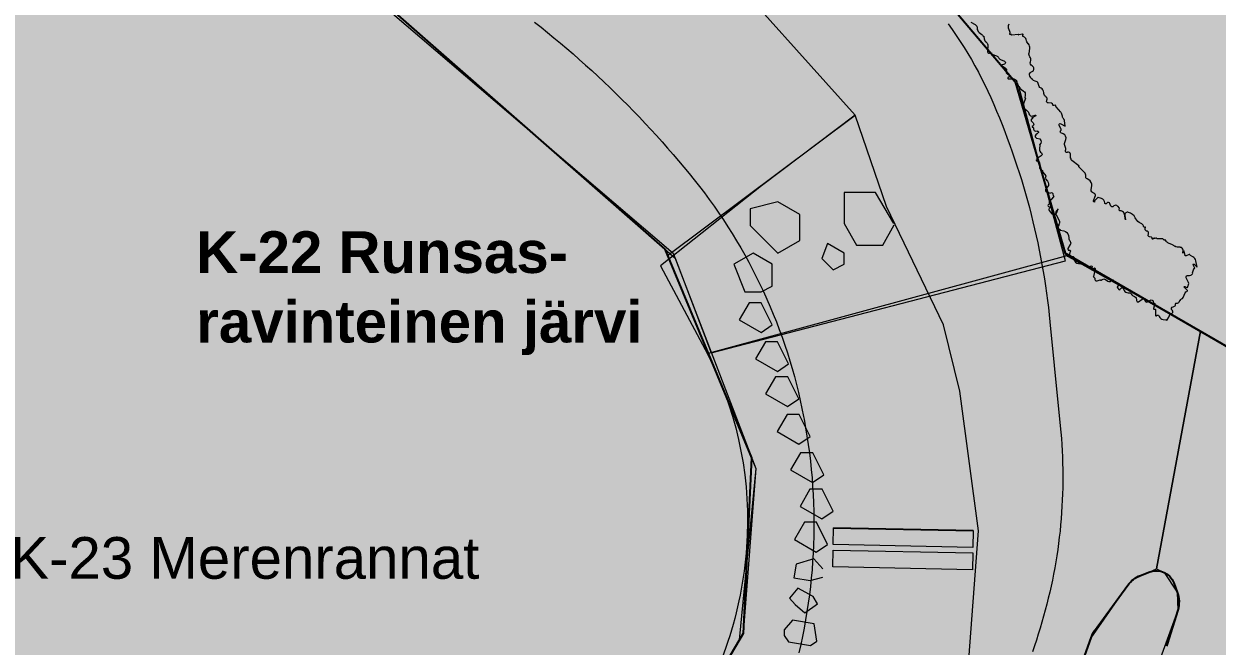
# Model space of a CAD drawing. Header units: metres. Extents: x 68582 to 69192, y 19191 to 19633.
# Drawn here: x 68848.23 to 68869.86, y 19426.38 to 19437.65 of the extents above; entities that cross this region are included whole.
import ezdxf

# ---------------------------------------------------------------- set-up
doc = ezdxf.new("R2010")
doc.units = ezdxf.units.M
doc.layers.get('0').update_dxf_attribs({"lineweight": 15})
doc.layers.add('None', color=7, linetype='Continuous', lineweight=5)
doc.styles.add('Arial', font='arial.ttf')

msp = doc.modelspace()

# ---------------------------------------------------------------- hatches: boundary and pattern name
at = {"true_color": 0xd1f0d1, "transparency": 33554687}
msp.add_hatch(color=254, dxfattribs=at).paths.add_polyline_path([(68588.122, 19191.443), (69192.296, 19191.443), (69192.296, 19628.232), (68588.122, 19628.232)], flags=0)
at = {"true_color": 0xffffff, "transparency": 33554687}
for points in [[(68860.694, 19431.696), (68867.111, 19433.36), (68866.269, 19436.514), (68864.018, 19439.175), (68864.1, 19439.068), (68858.7, 19442.8), (68858.51, 19443.9), (68860.075, 19444.1), (68873.569, 19436.6), (68871.438, 19431), (68869.559, 19432.085), (68868.762, 19427.782), (68868.901, 19427.719), (68869.14, 19427.361), (68869.148, 19427.036), (68868.571, 19425.443), (68865.65, 19417.938), (68861.781, 19413.234), (68853.3, 19412.105), (68846.211, 19413.123), (68846.211, 19410.8), (68853.091, 19410.391), (68856.89, 19410.37), (68860.28, 19410.76), (68863.66, 19412.78), (68866.24, 19416.21), (68872.091, 19430.581), (68873.054, 19433.102), (68875.307, 19439.044), (68873.626, 19439.953), (68872.678, 19440.728), (68872.384, 19440.598), (68868.432, 19443.353), (68868.034, 19443.551), (68866.229, 19445.93), (68862.924, 19447.236), (68861.487, 19446.734), (68860.29, 19447.197), (68859.697, 19448.404), (68857.355, 19447.73), (68856.587, 19447.035), (68853.84, 19438.84), (68860.036, 19433.407)], [(68849.591, 19414.193), (68852.258, 19413.905), (68853.599, 19413.549), (68853.899, 19413.649), (68855.241, 19414.656), (68860.522, 19416.611), (68864.314, 19419.63), (68866.608, 19424.197), (68867.088, 19425.175), (68867.576, 19426.533), (68868.241, 19427.488), (68868.344, 19427.593), (68868.762, 19427.782), (68869.559, 19432.085), (68867.135, 19433.449), (68860.635, 19431.68), (68861.5, 19429.6), (68861.27, 19426.61), (68858.66, 19422.202), (68855.87, 19419.91), (68852.4, 19419.2), (68850.864, 19419.541), (68850.881, 19419.175), (68850.721, 19418.968), (68850.135, 19418.568), (68849.445, 19418.302), (68849.31, 19418.162), (68849.439, 19417.846), (68849.83, 19417.392), (68850.102, 19417.045), (68850.19, 19416.568), (68849.649, 19416.501)]]:
    msp.add_hatch(color=7, dxfattribs=at).paths.add_polyline_path(points, flags=0)
at = {"layer": 'None', "linetype": 'Continuous', "lineweight": 0, "true_color": 0xa6caf0, "transparency": 33554687}
for points in [[(68835.6, 19434.8), (68839.7, 19438.1), (68841.8, 19439), (68849.6, 19440.1), (68853.8, 19438.8), (68860, 19433.5), (68861.5, 19429.6), (68861.2, 19426.5), (68858.6, 19422.1), (68856, 19420.1), (68852.4, 19419.2), (68847.9, 19420.2), (68844.6, 19421.3), (68835.1, 19431), (68834.7, 19432.8)], [(68836.723, 19432.243), (68836.889, 19433.81), (68837.295, 19434.237), (68837.714, 19434.65), (68838.148, 19435.048), (68838.594, 19435.432), (68839.054, 19435.801), (68839.525, 19436.154), (68840.008, 19436.491), (68840.502, 19436.811), (68841.007, 19437.114), (68841.522, 19437.401), (68842.045, 19437.67), (68842.578, 19437.921), (68843.119, 19438.154), (68843.667, 19438.369), (68844.222, 19438.565), (68844.784, 19438.743), (68845.351, 19438.901), (68846.78, 19439.274), (68849.5, 19440.04), (68853.84, 19438.84), (68859.85, 19433.57), (68861.42, 19429.79), (68861.27, 19426.61), (68858.67, 19422.21), (68855.87, 19419.91), (68854.621, 19419.691), (68852.831, 19420.107), (68850.535, 19420.656), (68849.341, 19420.729), (68848.06, 19420.11), (68844.961, 19421.739), (68842.04, 19424.47), (68837.39, 19430.708)]]:
    msp.add_hatch(color=151, dxfattribs=at).paths.add_polyline_path(points, flags=0)

# ---------------------------------------------------------------- linework, layer by layer
at = {"color": 7, "true_color": 0xffffff, "transparency": 33554687}
for points in [[(68860.075, 19444.1), (68873.569, 19436.6), (68871.438, 19431), (68869.559, 19432.085), (68868.762, 19427.782), (68868.901, 19427.719), (68869.14, 19427.361), (68869.148, 19427.036), (68868.571, 19425.443), (68865.65, 19417.938), (68861.781, 19413.234), (68853.3, 19412.105), (68846.211, 19413.123)], [(68853.84, 19438.84), (68860.036, 19433.407), (68860.694, 19431.696), (68867.111, 19433.36), (68866.269, 19436.514), (68864.018, 19439.175)], [(68867.088, 19425.175), (68867.576, 19426.533), (68868.241, 19427.488), (68868.344, 19427.593), (68868.762, 19427.782), (68869.559, 19432.085), (68867.135, 19433.449), (68860.635, 19431.68), (68861.5, 19429.6), (68861.27, 19426.61), (68858.66, 19422.202)]]:
    msp.add_lwpolyline(points, dxfattribs=at)
at = {"layer": 'None', "color": 7, "linetype": 'Continuous', "lineweight": 25, "transparency": 33554687}
for p, q in [((68853.84, 19438.84), (68859.85, 19433.57)), ((68859.85, 19433.57), (68861.42, 19429.79)), ((68871.438, 19431), (68867.108, 19433.5)), ((68861.42, 19429.79), (68861.27, 19426.61)), ((68862.908, 19428.528), (68865.44, 19428.475)), ((68861.27, 19426.61), (68858.67, 19422.21))]:
    msp.add_line(p, q, dxfattribs=at)
at = {"layer": 'None', "color": 7, "linetype": 'Continuous', "lineweight": 5, "transparency": 33554687}
for p, q in [((68865.4, 19437.684), (68865.476, 19437.637)), ((68865.547, 19437.496), (68865.595, 19437.46)), ((68866.106, 19437.515), (68866.092, 19437.545)), ((68866.103, 19437.468), (68866.105, 19437.47)), ((68866.123, 19437.463), (68866.112, 19437.458)), ((68866.335, 19437.465), (68866.265, 19437.45)), ((68865.616, 19437.436), (68865.619, 19437.428)), ((68865.636, 19437.423), (68865.642, 19437.381)), ((68865.708, 19437.253), (68865.699, 19437.159)), ((68866.263, 19437.458), (68866.135, 19437.449)), ((68866.356, 19437.418), (68866.35, 19437.42)), ((68866.401, 19437.365), (68866.4, 19437.37)), ((68866.441, 19437.287), (68866.439, 19437.29)), ((68865.737, 19437.121), (68865.769, 19437.124)), ((68865.78, 19437.105), (68865.865, 19437.073)), ((68866.452, 19437.117), (68866.465, 19437.205)), ((68865.935, 19437.007), (68866.008, 19436.974)), ((68866.007, 19436.923), (68865.946, 19436.9)), ((68865.946, 19436.9), (68866.022, 19436.854)), ((68866.478, 19436.966), (68866.484, 19436.989)), ((68866.524, 19436.878), (68866.508, 19436.888)), ((68866.531, 19436.8), (68866.54, 19436.83)), ((68866.041, 19436.795), (68866.04, 19436.791)), ((68866.06, 19436.743), (68866.09, 19436.731)), ((68866.103, 19436.698), (68866.074, 19436.678)), ((68866.082, 19436.653), (68866.153, 19436.657)), ((68866.098, 19436.719), (68866.104, 19436.713)), ((68866.234, 19436.598), (68866.243, 19436.563)), ((68866.477, 19436.686), (68866.467, 19436.706)), ((68866.487, 19436.775), (68866.531, 19436.8)), ((68866.582, 19436.609), (68866.564, 19436.614)), ((68866.269, 19436.514), (68866.287, 19436.495)), ((68866.288, 19436.486), (68866.354, 19436.435)), ((68866.671, 19436.486), (68866.663, 19436.49)), ((68866.722, 19436.39), (68866.72, 19436.41)), ((68866.387, 19436.305), (68866.349, 19436.186)), ((68866.385, 19436.357), (68866.378, 19436.314)), ((68866.774, 19436.266), (68866.777, 19436.272)), ((68866.859, 19436.212), (68866.801, 19436.218)), ((68866.933, 19436.176), (68866.907, 19436.17)), ((68866.451, 19436.023), (68866.451, 19436.023)), ((68866.573, 19435.984), (68866.5, 19435.941)), ((68866.52, 19435.985), (68866.565, 19436)), ((68867.027, 19436.049), (68866.943, 19436.147)), ((68867.061, 19435.961), (68867.058, 19435.982)), ((68866.494, 19435.893), (68866.527, 19435.859)), ((68866.5, 19435.941), (68866.513, 19435.939)), ((68866.514, 19435.931), (68866.5, 19435.925)), ((68866.525, 19435.804), (68866.511, 19435.792)), ((68866.536, 19435.762), (68866.535, 19435.746)), ((68867.031, 19435.758), (68866.997, 19435.808)), ((68867.027, 19435.841), (68867.027, 19435.841)), ((68867.027, 19435.841), (68867.108, 19435.8)), ((68867.086, 19435.927), (68867.077, 19435.934)), ((68867.088, 19435.918), (68867.089, 19435.919)), ((68867.108, 19435.8), (68867.094, 19435.904)), ((68866.569, 19435.71), (68866.6, 19435.711)), ((68866.615, 19435.67), (68866.577, 19435.639)), ((68866.59, 19435.582), (68866.653, 19435.569)), ((68866.654, 19435.557), (68866.666, 19435.538)), ((68867.073, 19435.66), (68867.03, 19435.68)), ((68867.102, 19435.5), (68867.12, 19435.554)), ((68866.665, 19435.493), (68866.643, 19435.463)), ((68866.647, 19435.454), (68866.643, 19435.387)), ((68867.113, 19435.352), (68867.115, 19435.359)), ((68867.151, 19435.325), (68867.145, 19435.323)), ((68866.675, 19435.264), (68866.598, 19435.215)), ((68866.604, 19435.162), (68866.609, 19435.161)), ((68866.648, 19435.088), (68866.643, 19435.072)), ((68867.207, 19435.22), (68867.202, 19435.29)), ((68867.217, 19435.198), (68867.219, 19435.205)), ((68867.357, 19435.08), (68867.226, 19435.176)), ((68866.668, 19435.013), (68866.694, 19434.998)), ((68866.701, 19434.965), (68866.754, 19434.897)), ((68867.46, 19434.96), (68867.357, 19435.062)), ((68866.751, 19434.843), (68866.787, 19434.804)), ((68866.788, 19434.699), (68866.756, 19434.663)), ((68867.537, 19434.825), (68867.506, 19434.842)), ((68867.579, 19434.65), (68867.59, 19434.717)), ((68866.771, 19434.609), (68866.805, 19434.598)), ((68866.807, 19434.584), (68866.846, 19434.594)), ((68866.897, 19434.516), (68866.82, 19434.427)), ((68866.886, 19434.569), (68866.891, 19434.545)), ((68867.62, 19434.445), (68867.654, 19434.528)), ((68867.638, 19434.435), (68867.642, 19434.425)), ((68867.703, 19434.51), (68867.643, 19434.454)), ((68867.765, 19434.486), (68867.706, 19434.505)), ((68866.832, 19434.391), (68866.806, 19434.379)), ((68866.807, 19434.344), (68866.822, 19434.339)), ((68866.817, 19434.27), (68866.868, 19434.211)), ((68866.951, 19434.226), (68866.981, 19434.3)), ((68866.981, 19434.3), (68866.951, 19434.265)), ((68867.642, 19434.425), (68867.628, 19434.428)), ((68867.862, 19434.405), (68867.858, 19434.398)), ((68867.928, 19434.363), (68867.918, 19434.397)), ((68867.99, 19434.353), (68867.985, 19434.348)), ((68868.09, 19434.314), (68868.059, 19434.35)), ((68868.084, 19434.292), (68868.094, 19434.312)), ((68868.124, 19434.263), (68868.097, 19434.266)), ((68868.258, 19434.237), (68868.253, 19434.238)), ((68866.943, 19434.19), (68866.997, 19434.089)), ((68866.998, 19434.03), (68866.987, 19434.009)), ((68868.2, 19434.102), (68868.182, 19434.205)), ((68868.188, 19434.182), (68868.2, 19434.102)), ((68868.389, 19434.121), (68868.378, 19434.14)), ((68868.497, 19434.029), (68868.473, 19434.04)), ((68866.994, 19433.993), (68866.968, 19433.975)), ((68866.974, 19433.941), (68867.009, 19433.932)), ((68867.019, 19433.915), (68867.084, 19433.902)), ((68867.167, 19433.817), (68867.173, 19433.776)), ((68868.529, 19433.979), (68868.529, 19433.98)), ((68868.559, 19433.953), (68868.563, 19433.963)), ((68868.596, 19433.895), (68868.582, 19433.9)), ((68868.67, 19433.786), (68868.635, 19433.795)), ((68867.2, 19433.653), (68867.158, 19433.584)), ((68868.722, 19433.769), (68868.699, 19433.755)), ((68868.752, 19433.77), (68868.734, 19433.764)), ((68868.858, 19433.761), (68868.787, 19433.756)), ((68868.897, 19433.738), (68868.891, 19433.746)), ((68868.936, 19433.718), (68868.924, 19433.735)), ((68869.052, 19433.649), (68868.982, 19433.681)), ((68869.194, 19433.605), (68869.137, 19433.606)), ((68867.135, 19433.449), (68867.108, 19433.5)), ((68867.108, 19433.5), (68867.179, 19433.43)), ((68867.159, 19433.563), (68867.163, 19433.557)), ((68867.161, 19433.552), (68867.182, 19433.554)), ((68867.201, 19433.533), (68867.179, 19433.454)), ((68867.263, 19433.425), (68867.268, 19433.392)), ((68869.243, 19433.5), (68869.245, 19433.552)), ((68869.251, 19433.534), (68869.243, 19433.5)), ((68869.282, 19433.454), (68869.265, 19433.534)), ((68869.294, 19433.453), (68869.289, 19433.451)), ((68869.355, 19433.477), (68869.298, 19433.453)), ((68869.419, 19433.435), (68869.381, 19433.454)), ((68869.5, 19433.243), (68869.477, 19433.358)), ((68867.35, 19433.31), (68867.389, 19433.305)), ((68867.49, 19433.269), (68867.5, 19433.264)), ((68867.594, 19433.25), (68867.579, 19433.21)), ((68867.588, 19433.204), (68867.604, 19433.222)), ((68867.61, 19433.218), (68867.633, 19433.23)), ((68867.652, 19433.215), (68867.618, 19433.079)), ((68869.418, 19433.14), (68869.438, 19433.213)), ((68869.455, 19433.228), (68869.425, 19433.285)), ((68869.444, 19433.298), (68869.446, 19433.297)), ((68869.446, 19433.297), (68869.5, 19433.243)), ((68867.644, 19433.044), (68867.648, 19433.022)), ((68867.69, 19432.998), (68867.743, 19433.014)), ((68867.758, 19433.008), (68867.781, 19433.024)), ((68867.836, 19433.024), (68867.882, 19432.992)), ((68867.943, 19432.998), (68867.956, 19433.011)), ((68868.009, 19432.98), (68868.044, 19432.968)), ((68869.344, 19432.967), (68869.303, 19433.055)), ((68869.342, 19432.928), (68869.343, 19432.93)), ((68868.068, 19432.914), (68868.052, 19432.881)), ((68868.068, 19432.865), (68868.076, 19432.847)), ((68868.103, 19432.844), (68868.116, 19432.86)), ((68868.166, 19432.854), (68868.179, 19432.825)), ((68868.249, 19432.782), (68868.277, 19432.783)), ((68868.329, 19432.733), (68868.362, 19432.714)), ((68869.246, 19432.695), (68869.282, 19432.779)), ((68869.318, 19432.83), (68869.268, 19432.876)), ((68869.279, 19432.893), (68869.312, 19432.88)), ((68868.439, 19432.62), (68868.505, 19432.666)), ((68868.601, 19432.616), (68868.654, 19432.647)), ((68868.701, 19432.627), (68868.708, 19432.597)), ((68868.731, 19432.584), (68868.707, 19432.495)), ((68869.063, 19432.53), (68869.091, 19432.541)), ((68869.119, 19432.595), (68869.126, 19432.593)), ((68869.176, 19432.616), (68869.19, 19432.644)), ((68868.744, 19432.474), (68868.745, 19432.375)), ((68868.808, 19432.364), (68868.812, 19432.354)), ((68868.885, 19432.3), (68868.931, 19432.294)), ((68868.959, 19432.29), (68868.984, 19432.341)), ((68868.984, 19432.341), (68869.013, 19432.4)), ((68869.013, 19432.4), (68869.044, 19432.411)), ((68869.056, 19432.448), (68869.044, 19432.466))]:
    msp.add_line(p, q, dxfattribs=at)
at = {"layer": 'None', "color": 7, "linetype": 'Continuous', "lineweight": 0, "transparency": 33554582}
for p, q in [((68863.3, 19436), (68861.602, 19434.719)), ((68863.872, 19434.346), (68863.3, 19436)), ((68861.602, 19434.719), (68859.775, 19433.268)), ((68864.9, 19432.2), (68863.872, 19434.346)), ((68859.775, 19433.268), (68860.58, 19431.757)), ((68865.2, 19431), (68864.9, 19432.2)), ((68865.535, 19428.468), (68865.2, 19431)), ((68865.344, 19425.9), (68865.535, 19428.468))]:
    msp.add_line(p, q, dxfattribs=at)
at = {"layer": 'None', "color": 7, "linetype": 'Continuous', "lineweight": 25, "true_color": 0xffffff, "transparency": 33554687}
for p, q in [((68868.472, 19427.663), (68868.644, 19427.728)), ((68869.076, 19427.531), (68869.14, 19427.361)), ((68867.642, 19426.658), (68868.241, 19427.488)), ((68869.148, 19427.036), (68868.954, 19426.417)), ((68867.11, 19425.227), (68867.576, 19426.533))]:
    msp.add_line(p, q, dxfattribs=at)
msp.add_lwpolyline([(68873.569, 19436.6), (68867.392, 19439.977), (68862.5, 19443), (68860.075, 19444.1), (68858.51, 19443.9), (68858.7, 19442.8), (68864, 19439.2), (68866.2, 19436.6), (68867.108, 19433.5), (68871.438, 19431)], close=True, dxfattribs=at)
at = {"layer": 'None', "color": 7, "linetype": 'Continuous', "lineweight": 0, "transparency": 33554636}
msp.add_lwpolyline([(68858.4, 19440.4), (68854.7, 19441.3), (68851.4, 19441.8), (68845.63, 19441.453), (68846.78, 19439.274), (68849.5, 19440.04), (68853.84, 19438.84), (68859.85, 19433.57), (68859.898, 19433.454), (68863.3, 19436), (68860.7, 19438.9)], close=True, dxfattribs=at)
at = {"layer": 'None', "color": 7, "linetype": 'Continuous', "lineweight": 5, "transparency": 33554687}
msp.add_lwpolyline([(68835.6, 19434.8), (68839.7, 19438.1), (68841.8, 19439), (68849.6, 19440.1), (68853.8, 19438.8), (68860, 19433.5), (68861.5, 19429.6), (68861.2, 19426.5), (68858.6, 19422.1), (68856, 19420.1), (68852.4, 19419.2), (68847.9, 19420.2), (68844.6, 19421.3), (68835.1, 19431), (68834.7, 19432.8)], close=True, dxfattribs=at)
for points in [[(68857.489, 19437.683), (68857.608, 19437.59), (68857.725, 19437.495), (68857.842, 19437.399), (68857.959, 19437.302), (68858.074, 19437.205), (68858.188, 19437.106), (68858.302, 19437.007), (68858.415, 19436.906), (68858.527, 19436.805), (68858.638, 19436.702), (68858.748, 19436.599), (68858.858, 19436.494), (68858.966, 19436.389), (68859.074, 19436.283), (68859.18, 19436.176), (68859.286, 19436.068), (68859.391, 19435.959), (68859.495, 19435.849), (68859.598, 19435.739), (68859.7, 19435.627), (68859.801, 19435.515), (68859.901, 19435.402), (68860, 19435.287), (68860.098, 19435.173), (68860.195, 19435.057), (68860.291, 19434.94), (68860.385, 19434.825), (68860.478, 19434.707), (68860.569, 19434.589), (68860.658, 19434.469), (68860.745, 19434.348), (68860.83, 19434.226), (68860.914, 19434.103), (68860.995, 19433.978), (68861.075, 19433.852), (68861.152, 19433.724), (68861.228, 19433.596), (68861.301, 19433.467), (68861.373, 19433.336), (68861.443, 19433.204), (68861.51, 19433.071), (68861.576, 19432.938), (68861.639, 19432.803), (68861.701, 19432.667), (68861.76, 19432.53), (68861.817, 19432.393), (68861.873, 19432.254), (68861.926, 19432.115), (68861.977, 19431.975), (68862.025, 19431.834), (68862.072, 19431.693), (68862.116, 19431.551), (68862.159, 19431.408), (68862.199, 19431.264), (68862.237, 19431.12), (68862.272, 19430.975), (68862.306, 19430.83), (68862.337, 19430.685), (68862.365, 19430.541), (68862.375, 19430.49), (68862.403, 19430.338), (68862.428, 19430.188), (68862.451, 19430.037), (68862.471, 19429.886), (68862.489, 19429.735), (68862.505, 19429.584), (68862.519, 19429.432), (68862.531, 19429.28), (68862.54, 19429.128), (68862.547, 19428.976), (68862.551, 19428.824), (68862.553, 19428.672), (68862.553, 19428.525), (68862.551, 19428.372), (68862.547, 19428.22), (68862.54, 19428.068), (68862.531, 19427.916), (68862.519, 19427.764), (68862.505, 19427.613), (68862.489, 19427.461), (68862.471, 19427.31), (68862.451, 19427.159), (68862.428, 19427.009), (68862.403, 19426.859), (68862.375, 19426.709), (68862.346, 19426.559), (68862.314, 19426.411), (68862.28, 19426.262)], [(68864.985, 19437.652), (68865.061, 19437.548), (68865.134, 19437.442), (68865.206, 19437.334), (68865.276, 19437.225), (68865.344, 19437.115), (68865.409, 19437.004), (68865.473, 19436.892), (68865.535, 19436.778), (68865.594, 19436.664), (68865.652, 19436.548), (68865.707, 19436.431), (68865.76, 19436.315), (68865.814, 19436.192), (68865.865, 19436.071), (68865.916, 19435.949), (68865.965, 19435.827), (68866.012, 19435.704), (68866.059, 19435.58), (68866.105, 19435.457), (68866.149, 19435.332), (68866.192, 19435.208), (68866.233, 19435.083), (68866.274, 19434.957), (68866.313, 19434.831), (68866.351, 19434.705), (68866.388, 19434.579), (68866.423, 19434.452), (68866.458, 19434.324), (68866.491, 19434.197), (68866.522, 19434.069), (68866.553, 19433.94), (68866.582, 19433.812), (68866.61, 19433.683), (68866.636, 19433.554), (68866.662, 19433.425), (68866.686, 19433.295), (68866.708, 19433.165), (68866.73, 19433.035), (68866.75, 19432.905), (68866.769, 19432.774), (68866.787, 19432.644), (68866.803, 19432.513), (68866.818, 19432.382), (68866.831, 19432.254), (68866.91, 19431.465), (68867.019, 19430.37), (68867.03, 19430.256), (68867.039, 19430.145), (68867.047, 19430.032), (68867.053, 19429.92), (68867.058, 19429.808), (68867.062, 19429.696), (68867.064, 19429.584), (68867.065, 19429.471), (68867.065, 19429.363), (68867.063, 19429.251), (68867.06, 19429.139), (68867.056, 19429.027), (68867.05, 19428.915), (68867.043, 19428.802), (68867.034, 19428.69), (68867.025, 19428.579), (68867.014, 19428.467), (68867.001, 19428.355), (68866.987, 19428.244), (68866.972, 19428.132), (68866.955, 19428.021), (68866.938, 19427.911), (68866.918, 19427.8), (68866.898, 19427.689), (68866.876, 19427.579), (68866.853, 19427.469), (68866.828, 19427.36), (68866.802, 19427.251), (68866.775, 19427.141), (68866.747, 19427.033), (68866.717, 19426.925), (68866.685, 19426.815), (68866.653, 19426.709), (68866.62, 19426.601), (68866.585, 19426.494), (68866.549, 19426.387), (68866.513, 19426.281)]]:
    msp.add_lwpolyline(points, dxfattribs=at)
at = {"layer": 'None', "color": 7, "linetype": 'Continuous', "lineweight": 0, "transparency": 33554687}
for points in [[(68864, 19434.033), (68863.672, 19434.6), (68863.1, 19434.6), (68863.1, 19434.033), (68863.325, 19433.643), (68863.8, 19433.643), (68864.011, 19434.009)], [(68862.715, 19427.785), (68862.555, 19427.965), (68862.234, 19427.867), (68862.192, 19427.621), (68862.488, 19427.57), (68862.714, 19427.633)]]:
    msp.add_lwpolyline(points, dxfattribs=at)
for points in [[(68862.3, 19434), (68862.3, 19434.2), (68861.9, 19434.431), (68861.4, 19434.3), (68861.4, 19434), (68861.9, 19433.5), (68862.3, 19433.731)], [(68863.1, 19433.5), (68862.8, 19433.673), (68862.7, 19433.4), (68862.9, 19433.2), (68863.1, 19433.3)], [(68861.8, 19433.3), (68861.454, 19433.5), (68861.101, 19433.297), (68861.3, 19432.8), (68861.6, 19432.8), (68861.8, 19432.9)], [(68861.6, 19432.6), (68861.38, 19432.6), (68861.201, 19432.289), (68861.595, 19432.062), (68861.8, 19432.2)], [(68861.896, 19431.896), (68861.676, 19431.896), (68861.496, 19431.586), (68861.891, 19431.358), (68862.096, 19431.496)], [(68862.079, 19431.261), (68861.859, 19431.261), (68861.679, 19430.951), (68862.074, 19430.723), (68862.279, 19430.861)], [(68862.287, 19430.578), (68862.067, 19430.578), (68861.888, 19430.267), (68862.282, 19430.04), (68862.487, 19430.178)], [(68862.532, 19429.884), (68862.312, 19429.884), (68862.132, 19429.573), (68862.527, 19429.345), (68862.732, 19429.484)], [(68862.702, 19429.225), (68862.482, 19429.225), (68862.303, 19428.914), (68862.697, 19428.686), (68862.902, 19428.825)], [(68862.602, 19428.625), (68862.382, 19428.625), (68862.203, 19428.314), (68862.597, 19428.086), (68862.802, 19428.225)], [(68862.908, 19428.528), (68865.44, 19428.475), (68865.433, 19428.171), (68862.902, 19428.224)], [(68862.9, 19428.123), (68865.431, 19428.07), (68865.425, 19427.766), (68862.894, 19427.819)], [(68862.261, 19427.431), (68862.114, 19427.254), (68862.211, 19427.136), (68862.389, 19426.988), (68862.619, 19427.152), (68862.54, 19427.282)], [(68862.557, 19426.788), (68862.163, 19426.855), (68862.015, 19426.677), (68862.014, 19426.576), (68862.096, 19426.461), (68862.49, 19426.394), (68862.605, 19426.475)]]:
    msp.add_lwpolyline(points, close=True, dxfattribs=at)
at = {"layer": 'None', "color": 7, "linetype": 'Continuous', "lineweight": 5, "transparency": 33554687, "extrusion": (0, 0, -1)}
for centre, radius, start, end in [((-68865.435, 19437.571), 0.0776, 121.9048, 182.2271), ((-68866.201, 19437.598), 0.122, 333.8861, 25.312), ((-68866.109, 19437.464), 0.00689, 245.8665, 31.1102), ((-68865.554, 19437.404), 0.0696, 126.717, 152.9421), ((-68865.632, 19437.422), 0.00457, 54.4934, 173.045), ((-68865.638, 19437.259), 0.0709, 125.904, 185.5341), ((-68866.135, 19437.455), 0.00662, 265.6892, 18.6595), ((-68866.265, 19437.452), 0.00183, 258.4847, 56.2641), ((-68866.355, 19437.437), 0.0178, 286.4292, 46.8513), ((-68866.568, 19437.401), 0.171, 319.4524, 347.9051), ((-68865.77, 19437.119), 0.00542, 84.6436, 202.3849), ((-68865.841, 19437.01), 0.0666, 110.9566, 152.9009), ((-68866.534, 19437.105), 0.0832, 321.0565, 8.2387), ((-68865.997, 19436.949), 0.0274, 114.6042, 248.8289), ((-68865.997, 19436.813), 0.0477, 121.3166, 202.3844), ((-68866.548, 19436.948), 0.0722, 303.7579, 13.8886), ((-68866.087, 19436.724), 0.00761, 112.3157, 169.0069), ((-68866.098, 19436.706), 0.0098, 132.6164, 235.6795), ((-68866.157, 19436.578), 0.0794, 87.0602, 165.2605), ((-68866.514, 19436.73), 0.0527, 333.5157, 60.149), ((-68866.601, 19436.748), 0.139, 285.6249, 333.5157), ((-68866.284, 19436.492), 0.00407, 138.0081, 214.4203), ((-68866.305, 19436.37), 0.0809, 127.2164, 189.357), ((-68866.7, 19436.556), 0.0759, 299.3335, 358.3483), ((-68866.803, 19436.398), 0.0805, 301.7148, 354.4453), ((-68866.383, 19436.306), 0.00376, 86.8487, 197.3992), ((-68866.805, 19436.252), 0.0335, 275.866, 24.7768), ((-68866.903, 19436.189), 0.0197, 257.2051, 355.3902), ((-68866.958, 19436.16), 0.02, 319.4363, 21.7252), ((-68866.333, 19435.996), 0.121, 115.2217, 166.7437), ((-68866.568, 19435.992), 0.00892, 71.3355, 239.2888), ((-68867.102, 19435.968), 0.0416, 306.8566, 351.3526), ((-68866.512, 19435.935), 0.00396, 99.4836, 245.6996), ((-68866.518, 19435.763), 0.0178, 83.9155, 183.4299), ((-68866.5, 19435.832), 0.0375, 136.0005, 228.9174), ((-68867.016, 19435.821), 0.0232, 325.9305, 116.9389), ((-68867.095, 19435.916), 0.00657, 311.482, 19.2175), ((-68866.601, 19435.688), 0.0229, 88.6947, 231.351), ((-68866.653, 19435.566), 0.00261, 101.7605, 225.1847), ((-68866.632, 19435.517), 0.0399, 147.1327, 215.9065), ((-68867.039, 19435.698), 0.0199, 294.9701, 47.5999), ((-68866.642, 19435.455), 0.0046, 109.6737, 183.6222), ((-68866.658, 19435.29), 0.031, 126.085, 237.4129), ((-68867.191, 19435.471), 0.0935, 333.9865, 17.9799), ((-68867.137, 19435.346), 0.0249, 251.1828, 13.3902), ((-68866.59, 19435.105), 0.0593, 107.6961, 195.8668), ((-68867.215, 19435.22), 0.0078, 278.5698, 356.0285), ((-68867.239, 19435.194), 0.0218, 306.193, 10.6765), ((-68866.688, 19434.988), 0.0116, 119.1717, 204.9418), ((-68866.737, 19434.884), 0.0208, 142.1365, 224.6326), ((-68867.362, 19435.067), 0.00647, 314.7132, 49.6379), ((-68867.53, 19434.887), 0.0514, 298.5985, 10.7561), ((-68866.728, 19434.751), 0.0794, 137.805, 221.073), ((-68866.804, 19434.593), 0.00593, 107.6741, 245.6062), ((-68866.854, 19434.562), 0.033, 76.3704, 167.3839), ((-68866.889, 19434.523), 0.0112, 145.655, 221.0839), ((-68867.634, 19434.641), 0.055, 281.5829, 9.1246), ((-68867.632, 19434.44), 0.0124, 285.7743, 22.2756), ((-68867.706, 19434.508), 0.00307, 286.8847, 26.2014), ((-68866.817, 19434.324), 0.015, 108.6739, 240.7308), ((-68866.829, 19434.397), 0.00688, 93.6963, 246.2407), ((-68867.843, 19434.408), 0.0184, 212.6972, 359.1028), ((-68867.961, 19434.373), 0.0344, 225.8565, 343.6995), ((-68868.1, 19434.284), 0.0179, 278.5568, 26.3387), ((-68868.092, 19434.316), 0.0026, 245.2644, 319.0179), ((-68866.94, 19434.059), 0.0644, 151.7667, 206.3896), ((-68868.557, 19434.214), 0.193, 295.9789, 331.0895), ((-68866.992, 19433.996), 0.00339, 94.8914, 235.2021), ((-68867.007, 19433.925), 0.0075, 105.5348, 192.2745), ((-68867.064, 19433.8), 0.104, 100.8709, 170.9713), ((-68868.543, 19433.98), 0.0142, 224.4145, 357.2597), ((-68868.594, 19433.937), 0.0393, 288.3322, 24.1606), ((-68868.644, 19433.828), 0.0334, 285.2092, 29.8352), ((-68867.154, 19433.681), 0.0542, 145.312, 211.6962), ((-68868.694, 19433.762), 0.0089, 237.6782, 5.8019), ((-68868.732, 19433.769), 0.00513, 251.3511, 336.6131), ((-68868.786, 19433.775), 0.0193, 265.8644, 326.7855), ((-68868.904, 19433.743), 0.00915, 228.5537, 323.5966), ((-68869.027, 19433.784), 0.113, 293.8173, 324.2476), ((-68869.138, 19433.673), 0.0668, 271.1051, 311.8464), ((-68867.156, 19433.461), 0.0236, 195.966, 331.5109), ((-68867.16, 19433.555), 0.00328, 144.8917, 256.497), ((-68867.185, 19433.537), 0.0173, 82.4957, 195.966), ((-68867.246, 19433.423), 0.0172, 39.0503, 171.89), ((-68869.287, 19433.455), 0.00516, 242.2765, 348.3088), ((-68869.297, 19433.454), 0.00136, 247.1848, 323.4542), ((-68869.392, 19433.476), 0.0247, 296.7621, 345.7462), ((-68867.351, 19433.033), 0.275, 98.0047, 120.5411), ((-68867.581, 19433.255), 0.0137, 55.8104, 200.7025), ((-68867.605, 19433.221), 0.00146, 41.6596, 193.4678), ((-68867.639, 19433.218), 0.0137, 61.7624, 194.2671), ((-68869.435, 19433.29), 0.0117, 332.5343, 134.4609), ((-68869.448, 19433.21), 0.0106, 15.1296, 98.4579), ((-68867.62, 19433.039), 0.024, 107.7636, 168.0007), ((-68867.745, 19433.008), 0.00618, 73.4001, 157.5716), ((-68867.808, 19432.983), 0.0489, 55.9258, 124.8643), ((-68867.967, 19433.002), 0.0143, 43.8981, 158.2281), ((-68868.032, 19432.931), 0.0391, 107.8625, 205.4955), ((-68869.33, 19433.067), 0.0293, 334.9705, 106.7281), ((-68869.411, 19432.888), 0.0802, 3.4123, 30.1373), ((-68868.055, 19432.859), 0.0139, 95.508, 156.679), ((-68868.139, 19432.842), 0.0291, 37.8802, 155.3276), ((-68868.278, 19432.755), 0.0274, 88.1744, 162.642), ((-68868.322, 19432.645), 0.0799, 119.6677, 183.4068), ((-68869.275, 19432.884), 0.0104, 312.7198, 111.0898), ((-68869.328, 19432.758), 0.0507, 23.3256, 72.5294), ((-68868.522, 19432.642), 0.0298, 54.4288, 177.8036), ((-68868.67, 19432.62), 0.0317, 59.2602, 168.171), ((-68868.725, 19432.585), 0.00573, 60.521, 194.7588), ((-68868.73, 19432.474), 0.0137, 54.3382, 179.5532), ((-68869.078, 19432.49), 0.0425, 324.8711, 68.9697), ((-68869.116, 19432.582), 0.0131, 333.0177, 103.3442), ((-68869.235, 19432.621), 0.0513, 26.8029, 70.4831), ((-68868.787, 19432.355), 0.0226, 33.8014, 157.275), ((-68868.927, 19432.263), 0.0321, 96.354, 129.064)]:
    msp.add_arc(centre, radius, start, end, dxfattribs=at)
at = {"layer": 'None', "color": 7, "linetype": 'Continuous', "lineweight": 5, "transparency": 33554687}
for centre, radius, start, end in [((68865.599, 19437.565), 0.0856, 177.7729, 233.283), ((68866.065, 19437.494), 0.0462, 328.8898, 26.1139), ((68866.124, 19437.459), 0.00437, 341.3405, 114.1335), ((68866.337, 19437.456), 0.00881, 313.1487, 101.5153), ((68865.625, 19437.432), 0.00664, 207.0579, 305.5066), ((68865.734, 19437.392), 0.0931, 186.955, 234.096), ((68866.263, 19437.456), 0.00245, 303.7359, 94.3108), ((68866.338, 19437.357), 0.0633, 12.0949, 73.5708), ((68866.363, 19437.22), 0.103, 351.7613, 40.5476), ((68865.733, 19437.155), 0.0344, 174.4659, 275.3564), ((68865.783, 19437.113), 0.00875, 157.6151, 249.0434), ((68865.965, 19437.074), 0.0735, 207.0991, 245.3958), ((68866.413, 19437.006), 0.0732, 346.1114, 38.9435), ((68866.5, 19436.843), 0.0419, 342.1288, 56.2421), ((68866.074, 19436.777), 0.0368, 157.6156, 247.6843), ((68866.082, 19436.667), 0.0134, 124.3205, 272.9398), ((68866.107, 19436.728), 0.0125, 190.9931, 227.3836), ((68866.566, 19436.552), 0.0583, 1.6517, 74.3751), ((68866.358, 19436.594), 0.119, 194.7395, 221.9919), ((68866.29, 19436.488), 0.00336, 145.5797, 232.7836), ((68866.622, 19436.4), 0.0985, 5.5547, 60.6665), ((68866.413, 19436.166), 0.0668, 162.6008, 244.7783), ((68866.383, 19436.314), 0.00436, 170.643, 273.1513), ((68866.736, 19436.291), 0.0451, 335.2232, 58.2852), ((68866.856, 19436.185), 0.0273, 4.6098, 84.134), ((68866.934, 19436.169), 0.00635, 338.2748, 102.7949), ((68866.503, 19436.035), 0.0534, 193.2563, 288.6645), ((68866.926, 19435.962), 0.133, 8.6474, 40.5637), ((68866.508, 19435.907), 0.0198, 114.3004, 223.9995), ((68866.515, 19435.787), 0.00662, 131.0826, 276.0845), ((68866.569, 19435.744), 0.0338, 176.5701, 271.3053), ((68867.002, 19435.739), 0.0346, 312.4001, 34.0695), ((68867.082, 19435.921), 0.00734, 340.7825, 53.1434), ((68867.082, 19435.902), 0.0118, 7.5625, 48.518), ((68866.597, 19435.614), 0.0325, 128.649, 258.2395), ((68866.659, 19435.56), 0.00599, 134.8153, 212.8673), ((68867.036, 19435.581), 0.0873, 342.0201, 65.0299), ((68866.645, 19435.462), 0.0026, 144.0935, 250.3263), ((68866.725, 19435.382), 0.0826, 176.3778, 233.915), ((68867.012, 19435.384), 0.106, 346.6098, 26.0135), ((68867.163, 19435.288), 0.0391, 3.9715, 108.8172), ((68866.613, 19435.19), 0.029, 122.5871, 252.3039), ((68867.213, 19435.207), 0.00603, 349.3235, 81.4302), ((68866.693, 19435.058), 0.0517, 164.1332, 240.8283), ((68866.715, 19434.976), 0.0177, 155.0582, 217.8635), ((68866.766, 19434.856), 0.0193, 135.3674, 222.195), ((68867.354, 19435.076), 0.00556, 310.3621, 53.807), ((68867.411, 19434.91), 0.0704, 349.2439, 45.2868), ((68866.782, 19434.641), 0.0336, 138.927, 252.3259), ((68867.488, 19434.734), 0.104, 350.8754, 61.4015), ((68866.807, 19434.586), 0.00145, 114.3938, 283.6296), ((68866.935, 19434.555), 0.045, 192.6161, 214.345), ((68867.614, 19434.545), 0.0437, 337.7244, 78.4171), ((68867.654, 19434.441), 0.0173, 132.913, 199.4117), ((68867.703, 19434.509), 0.000667, 333.7986, 132.913), ((68867.741, 19434.407), 0.0834, 0.8972, 73.1153), ((68866.813, 19434.362), 0.0191, 113.7593, 251.3261), ((68866.838, 19434.288), 0.0273, 119.2692, 221.2391), ((68866.83, 19434.418), 0.0139, 138.9161, 266.3037), ((68866.905, 19434.244), 0.0491, 221.2391, 338.2295), ((68867.002, 19434.221), 0.0674, 139.737, 208.2333), ((68867.888, 19434.388), 0.0311, 16.3005, 147.3028), ((68868.023, 19434.319), 0.0472, 40.9821, 134.1435), ((68868.093, 19434.313), 0.000689, 333.6613, 114.7356), ((68868.113, 19434.193), 0.0704, 9.7388, 81.4432), ((68868.239, 19434.189), 0.051, 73.2362, 188.4037), ((68868.199, 19434.041), 0.204, 28.9105, 73.2362), ((68866.993, 19434.006), 0.00639, 153.6104, 265.1086), ((68868.472, 19433.977), 0.057, 2.7403, 64.0211), ((68866.979, 19433.96), 0.0191, 124.7979, 254.4652), ((68867.021, 19433.921), 0.00691, 167.7255, 259.1291), ((68868.558, 19433.966), 0.00582, 335.8394, 135.5855), ((68868.585, 19433.862), 0.0353, 330.1648, 71.6678), ((68868.664, 19433.765), 0.0216, 354.1981, 74.7908), ((68867.174, 19433.574), 0.0188, 148.3038, 215.1083), ((68867.327, 19433.801), 0.156, 189.0287, 214.688), ((68868.724, 19433.765), 0.00404, 23.3869, 122.3218), ((68868.757, 19433.757), 0.0147, 33.2145, 108.6489), ((68868.861, 19433.724), 0.0371, 36.4034, 94.1356), ((68868.916, 19433.729), 0.00904, 35.7524, 131.4463), ((68868.989, 19433.506), 0.156, 48.1536, 66.1827), ((68869.193, 19433.553), 0.0513, 358.3016, 88.8949), ((68867.161, 19433.552), 0.000253, 103.503, 277.5043), ((68867.205, 19433.456), 0.0361, 225.7421, 320.9497), ((68867.363, 19433.406), 0.0966, 188.11, 261.9953), ((68869.258, 19433.532), 0.0075, 11.6912, 167.2893), ((68869.295, 19433.452), 0.00125, 36.5458, 117.7235), ((68869.359, 19433.468), 0.00969, 14.2538, 112.8152), ((68869.369, 19433.337), 0.11, 11.2627, 63.2379), ((68867.535, 19433.322), 0.0683, 239.4589, 304.1896), ((68867.584, 19433.208), 0.00548, 159.2975, 318.3404), ((68867.609, 19433.22), 0.00261, 166.5322, 298.2376), ((68869.357, 19433.156), 0.0636, 253.2719, 344.8704), ((68869.45, 19433.226), 0.00483, 261.5421, 27.4657), ((68867.632, 19433.076), 0.0148, 165.7329, 252.2364), ((68867.68, 19433.029), 0.0328, 191.9993, 286.5999), ((68867.755, 19433.012), 0.00455, 202.4284, 304.0742), ((68867.909, 19433.031), 0.0479, 235.1357, 316.1019), ((68868.024, 19433.024), 0.0471, 201.7719, 252.1375), ((68869.308, 19432.95), 0.04, 329.8627, 25.0295), ((68868.057, 19432.879), 0.00575, 154.5045, 264.492), ((68868.091, 19432.853), 0.0162, 203.321, 322.1198), ((68868.246, 19432.856), 0.0744, 204.6724, 271.8256), ((68868.355, 19432.779), 0.0529, 197.358, 240.3323), ((68869.317, 19432.893), 0.0139, 248.9102, 356.5877), ((68869.309, 19432.82), 0.0135, 287.4706, 47.2802), ((68868.426, 19432.639), 0.0237, 176.5932, 305.5712), ((68868.585, 19432.644), 0.0329, 182.1964, 300.7398), ((68868.717, 19432.493), 0.00951, 165.2412, 305.6618), ((68868.717, 19432.599), 0.00993, 191.829, 299.479), ((68869.082, 19432.564), 0.0256, 291.0303, 26.9823), ((68869.136, 19432.637), 0.0445, 256.6558, 333.1971), ((68869.202, 19432.714), 0.0471, 289.5169, 336.6744), ((68868.757, 19432.375), 0.0129, 180.4468, 326.1986), ((68868.895, 19432.389), 0.0897, 202.725, 263.646), ((68868.952, 19432.293), 0.00752, 230.936, 333.6801), ((68869.036, 19432.434), 0.0247, 289.1159, 35.1289)]:
    msp.add_arc(centre, radius, start, end, dxfattribs=at)
at = {"layer": 'None', "color": 7, "linetype": 'Continuous', "lineweight": 0, "transparency": 33554582, "extrusion": (0, 0, -1)}
for centre, radius, start, end in [((-68854.788, 19428.671), 6.563, 151.9498, 182.406), ((-68854.232, 19428.694), 7.12, 182.406, 210.5792)]:
    msp.add_arc(centre, radius, start, end, dxfattribs=at)
at = {"layer": 'None', "color": 7, "linetype": 'Continuous', "lineweight": 25, "true_color": 0xffffff, "transparency": 33554687, "extrusion": (0, 0, -1)}
for centre, radius, start, end in [((-68868.762, 19427.413), 0.336, 69.5163, 159.5163), ((-68868.647, 19427.195), 0.5, 35.8465, 69.5163), ((-68868.671, 19427.186), 0.5, 159.5163, 197.4528), ((-68868.047, 19426.365), 0.5, 19.6538, 35.8465), ((-68868.477, 19426.567), 0.5, 197.4528, 201.5014)]:
    msp.add_arc(centre, radius, start, end, dxfattribs=at)

# ---------------------------------------------------------------- texts
at = {"layer": 'None', "color": 7, "transparency": 33554687, "char_height": 0.7552, "attachment_point": 1, "style": 'Arial'}
for s, insert, width in [('{\\fArial|b1;K-22 Runsas-}\\P{\\fArial|b1;ravinteinen järvi}', (68851.357, 19433.895), 17.4599), ('{\\\\fArial|b1;K-23 Merenrannat}', (68843.551, 19428.358), 19.21656)]:
    msp.add_mtext(s, dxfattribs=dict(at, insert=insert, width=width))

doc.saveas('drawing.dxf')
